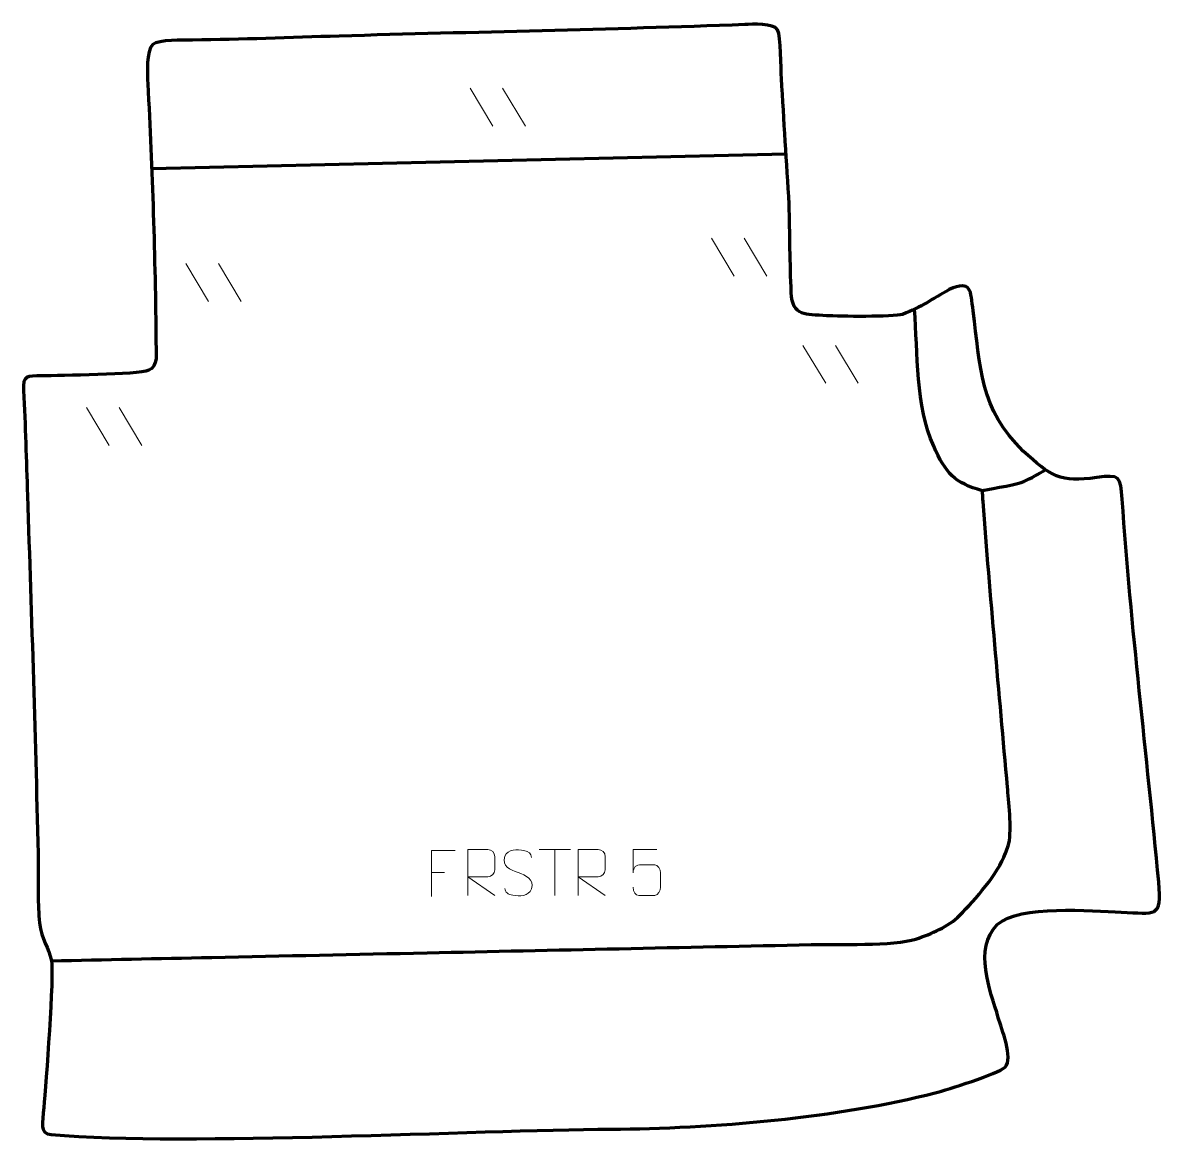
# Model space of a CAD drawing. Header units: millimetres. Extents: x -309 to 310, y -307 to 304.
import ezdxf

# ---------------------------------------------------------------- set-up
doc = ezdxf.new("R2010")
doc.units = ezdxf.units.MM
doc.header["$MEASUREMENT"] = 0
doc.layers.add('layer 1', color=7, linetype='Continuous', plot=False)
doc.layers.add('layer 2', color=7, linetype='Continuous')
doc.layers.add('layer 3', color=7, linetype='Continuous')

msp = doc.modelspace()

# ---------------------------------------------------------------- linework, layer by layer
at = {"layer": 'layer 1', "color": 250, "lineweight": 9}
for points in [[(-66.0432, 268.0548), (-66.0432, 268.0548), (-53.679, 247.5105), (-53.679, 247.5105)], [(-48.3133, 268.0548), (-48.3133, 268.0548), (-35.949, 247.5105), (-35.949, 247.5105)], [(65.1901, 186.5631), (65.1901, 186.5631), (77.5544, 166.0188), (77.5544, 166.0188)], [(82.92, 186.5631), (82.92, 186.5631), (95.2843, 166.0188), (95.2843, 166.0188)], [(-220.56, 172.8047), (-220.56, 172.8047), (-208.1957, 152.2604), (-208.1957, 152.2604)], [(-202.8301, 172.8047), (-202.8301, 172.8047), (-190.4658, 152.2604), (-190.4658, 152.2604)], [(114.9317, 128.3547), (114.9317, 128.3547), (127.296, 107.8104), (127.296, 107.8104)], [(132.6616, 128.3547), (132.6616, 128.3547), (145.0259, 107.8104), (145.0259, 107.8104)], [(-274.5351, 94.488), (-274.5351, 94.488), (-262.1708, 73.9437), (-262.1708, 73.9437)], [(-256.8052, 94.488), (-256.8052, 94.488), (-244.4409, 73.9437), (-244.4409, 73.9437)], [(-28.3998, -145.6893), (-28.3998, -145.6893), (-11.4127, -145.6893), (-11.4127, -145.6893)], [(-19.906, -170.6193), (-19.906, -170.6193), (-19.906, -145.6658), (-19.906, -145.6658)], [(-87.0744, -158.1425), (-87.0744, -158.1425), (-79.9063, -158.1425), (-79.9063, -158.1425)]]:
    msp.add_open_spline(points, degree=3, dxfattribs=at)
for points, knots in [([(-74.2004, -146.2628), (-74.2004, -146.2628), (-87.0744, -146.2628), (-87.0744, -146.2628), (-87.0744, -146.2628), (-87.0744, -146.2628), (-87.0744, -171.2164), (-87.0744, -171.2164)], [0, 0, 0, 0, 0.33333333, 0.33333333, 0.33333333, 0.33333333, 1, 1, 1, 1]), ([(-67.2383, -170.6192), (-67.2383, -170.6192), (-67.2383, -145.6657), (-67.2383, -145.6657), (-67.2383, -145.6657), (-63.6435, -145.6657), (-60.048, -145.6657), (-56.4528, -145.6657), (-56.4528, -145.6657), (-54.1276, -145.7034), (-52.5703, -147.1934), (-52.5743, -149.5598), (-52.5743, -149.5598), (-52.5747, -151.5953), (-52.5747, -154.6547), (-52.5743, -156.6907), (-52.5743, -156.6907), (-52.5808, -158.5662), (-54.3931, -160.508), (-56.4026, -160.5271), (-56.4026, -160.5271), (-56.4026, -160.5271), (-67.2383, -160.5271), (-67.2383, -160.5271), (-67.2383, -160.5271), (-67.2383, -160.5271), (-52.5836, -170.6192), (-52.5836, -170.6192)], [0, 0, 0, 0, 0.125, 0.125, 0.125, 0.125, 0.25, 0.25, 0.25, 0.25, 0.375, 0.375, 0.375, 0.375, 0.5, 0.5, 0.5, 0.5, 0.625, 0.625, 0.625, 0.625, 0.75, 0.75, 0.75, 0.75, 1, 1, 1, 1]), ([(-39.9062, -158.1425), (-44.1545, -156.6721), (-49.0626, -154.8763), (-47.0575, -149.356), (-47.0575, -149.356), (-45.554, -145.2161), (-40.3404, -145.6046), (-36.7368, -146.2057), (-36.7368, -146.2057), (-33.8762, -146.6829), (-33.0115, -147.8961), (-32.7009, -149.9802)], [0, 0, 0, 0, 0.25, 0.25, 0.25, 0.25, 0.5, 0.5, 0.5, 0.5, 1, 1, 1, 1]), ([(-7.2383, -170.6193), (-7.2383, -170.6193), (-7.2383, -145.6658), (-7.2383, -145.6658), (-7.2383, -145.6658), (-3.6435, -145.6658), (-0.048, -145.6658), (3.5472, -145.6658), (3.5472, -145.6658), (5.8725, -145.7035), (7.4298, -147.1935), (7.4257, -149.5599), (7.4257, -149.5599), (7.4253, -151.5954), (7.4253, -154.6548), (7.4257, -156.6908), (7.4257, -156.6908), (7.4192, -158.5663), (5.6069, -160.5081), (3.5974, -160.5272), (3.5974, -160.5272), (3.5974, -160.5272), (-7.2383, -160.5272), (-7.2383, -160.5272), (-7.2383, -160.5272), (-7.2383, -160.5272), (7.4164, -170.6193), (7.4164, -170.6193)], [0, 0, 0, 0, 0.125, 0.125, 0.125, 0.125, 0.25, 0.25, 0.25, 0.25, 0.375, 0.375, 0.375, 0.375, 0.5, 0.5, 0.5, 0.5, 0.625, 0.625, 0.625, 0.625, 0.75, 0.75, 0.75, 0.75, 1, 1, 1, 1]), ([(35.4879, -145.6878), (35.4879, -145.6878), (22.6362, -145.6878), (22.6362, -145.6878), (22.6362, -145.6878), (22.6365, -149.9184), (22.6365, -154.1493), (22.6362, -158.3805), (22.6362, -158.3805), (22.6359, -155.0704), (24.2669, -153.9986), (27.0789, -153.9381), (27.0789, -153.9381), (29.5185, -153.9378), (31.958, -153.9378), (34.3972, -153.9381), (34.3972, -153.9381), (36.047, -153.9313), (37.5219, -156.3118), (37.5504, -158.3805), (37.5504, -158.3805), (37.5501, -160.9678), (37.5501, -163.5554), (37.5504, -166.1431), (37.5504, -166.1431), (37.5966, -168.1025), (36.0972, -170.5388), (34.4713, -170.5973), (34.4713, -170.5973), (32.5148, -170.597), (27.6198, -170.597), (25.6628, -170.5973), (25.6628, -170.5973), (23.8173, -170.6061), (22.7102, -168.6413), (22.6894, -166.0902)], [0, 0, 0, 0, 0.1, 0.1, 0.1, 0.1, 0.2, 0.2, 0.2, 0.2, 0.3, 0.3, 0.3, 0.3, 0.4, 0.4, 0.4, 0.4, 0.5, 0.5, 0.5, 0.5, 0.6, 0.6, 0.6, 0.6, 0.7, 0.7, 0.7, 0.7, 0.8, 0.8, 0.8, 0.8, 1, 1, 1, 1]), ([(-39.9062, -158.1426), (-35.8876, -159.7893), (-30.8581, -161.6776), (-32.6921, -167.0379), (-32.6921, -167.0379), (-34.1519, -171.3043), (-39.0627, -171.0476), (-42.7888, -170.4929), (-42.7888, -170.4929), (-45.5388, -170.0831), (-46.7597, -168.8696), (-47.1378, -166.7574)], [0, 0, 0, 0, 0.25, 0.25, 0.25, 0.25, 0.5, 0.5, 0.5, 0.5, 1, 1, 1, 1])]:
    msp.add_open_spline(points, degree=3, knots=knots, dxfattribs=at)
at = {"layer": 'layer 2', "color": 142, "lineweight": 158}
msp.add_open_spline([(-239.0975, 224.4578), (-239.0975, 224.4578), (105.7613, 232.3938), (105.7613, 232.3938)], degree=3, dxfattribs=at)
for points, knots in [([(212.5542, 49.3246), (197.2903, 53.6089), (192.5852, 58.7955), (186.0119, 73.4991), (186.0119, 73.4991), (176.311, 95.1988), (177.3131, 124.1578), (175.6444, 148.0123)], [0, 0, 0, 0, 0.33333333, 0.33333333, 0.33333333, 0.33333333, 1, 1, 1, 1]), ([(-293.5904, -206.1402), (-264.5595, -205.5201), (-235.5286, -204.9), (-206.4977, -204.2799), (-206.4977, -204.2799), (-167.4562, -203.4459), (-128.4146, -202.6119), (-89.3731, -201.7781), (-89.3731, -201.7781), (-19.7991, -200.2915), (49.775, -198.8058), (119.349, -197.3197), (119.349, -197.3197), (133.306, -197.0959), (164.4773, -198.1973), (176.3455, -194.3009), (176.3455, -194.3009), (184.9644, -191.4713), (193.6338, -187.7628), (200.2465, -181.3977), (200.2465, -181.3977), (208.7204, -172.7288), (220.6902, -159.0448), (225.0828, -147.6856), (225.0828, -147.6856), (225.5952, -146.3604), (226.0398, -145.052), (226.4943, -143.7073), (226.4943, -143.7073), (228.6613, -136.7673), (226.8933, -120.843), (226.2265, -113.2082), (226.2265, -113.2082), (226.2265, -113.2082), (226.1066, -111.8353), (226.1066, -111.8353), (226.1066, -111.8353), (221.6114, -60.1775), (216.6723, -8.1581), (212.884, 43.5187), (212.884, 43.5187), (212.8247, 44.3283), (212.4488, 48.6686), (212.5542, 49.3246), (212.5542, 49.3246), (212.8756, 49.8166), (229.8442, 52.366), (233.5349, 53.7648), (233.5349, 53.7648), (237.3587, 55.214), (241.6389, 57.7475), (245.2049, 59.7598), (245.2049, 59.7598), (245.2049, 59.7598), (246.8626, 60.701), (246.8626, 60.701)], [0, 0, 0, 0, 0.06666667, 0.06666667, 0.06666667, 0.06666667, 0.13333333, 0.13333333, 0.13333333, 0.13333333, 0.2, 0.2, 0.2, 0.2, 0.26666667, 0.26666667, 0.26666667, 0.26666667, 0.33333333, 0.33333333, 0.33333333, 0.33333333, 0.4, 0.4, 0.4, 0.4, 0.46666667, 0.46666667, 0.46666667, 0.46666667, 0.53333333, 0.53333333, 0.53333333, 0.53333333, 0.6, 0.6, 0.6, 0.6, 0.66666667, 0.66666667, 0.66666667, 0.66666667, 0.73333333, 0.73333333, 0.73333333, 0.73333333, 0.8, 0.8, 0.8, 0.8, 0.86666667, 0.86666667, 0.86666667, 0.86666667, 1, 1, 1, 1])]:
    msp.add_open_spline(points, degree=3, knots=knots, dxfattribs=at)
at = {"layer": 'layer 3', "color": 242, "lineweight": 158}
msp.add_open_spline([(107.4582, 205.0147), (107.8264, 189.2656), (107.8603, 172.726), (108.5924, 157.0862), (108.5924, 157.0862), (109.2136, 143.8166), (116.2064, 145.2735), (127.806, 144.4597), (127.806, 144.4597), (134.3658, 144.033), (164.1234, 143.6562), (169.0114, 145.1952), (169.0114, 145.1952), (179.8358, 149.258), (184.9219, 153.5001), (194.4766, 158.6574), (194.4766, 158.6574), (206.6358, 164.0706), (206.0497, 158.0399), (207.4854, 147.1103), (207.4854, 147.1103), (211.2069, 117.0243), (211.2529, 93.2431), (234.7372, 70.9286), (234.7372, 70.9286), (249.2826, 57.294), (255.0106, 53.6138), (274.628, 56.4997), (274.628, 56.4997), (287.1692, 58.3446), (287.7334, 56.963), (288.4837, 44.7274), (288.4837, 44.7274), (293.2992, -24.8529), (301.8337, -94.0278), (308.3662, -163.4459), (308.3662, -163.4459), (310.2356, -183.3106), (306.5973, -180.3313), (287.9091, -179.717), (287.9091, -179.717), (271.6612, -179.1261), (232.8614, -175.5459), (220.572, -186.3995), (220.572, -186.3995), (207.6057, -200.0538), (216.6534, -221.6226), (221.1405, -237.1219), (221.1405, -237.1219), (222.7762, -242.7717), (229.5729, -259.1998), (224.7733, -263.8629), (224.7733, -263.8629), (220.805, -267.7185), (193.2483, -276.199), (186.8627, -277.8658), (186.8627, -277.8658), (134.5675, -291.5158), (64.8048, -297.3575), (10.5877, -297.6515), (10.5877, -297.6515), (-64.069, -298.0563), (-218.0236, -306.9069), (-293.7458, -300.626), (-293.7458, -300.626), (-300.3018, -300.0823), (-298.4767, -294.161), (-297.7415, -285.875), (-297.7415, -285.875), (-296.6461, -273.5292), (-292.1131, -213.082), (-293.5904, -206.1402), (-293.5904, -206.1402), (-295.1202, -198.9516), (-298.8673, -194.7314), (-300.0068, -185.489), (-300.0068, -185.489), (-301.2122, -175.7113), (-300.6519, -164.1293), (-300.7576, -154.1447), (-300.7576, -154.1447), (-302.1678, -87.1232), (-304.4235, -20.1945), (-306.653, 46.7986), (-306.653, 46.7986), (-307.2847, 65.7799), (-307.7913, 84.765), (-308.7543, 103.7299), (-308.7543, 103.7299), (-309.1775, 112.065), (-307.0371, 111.6039), (-298.619, 111.774), (-298.619, 111.774), (-289.1925, 111.973), (-246.7126, 112.3469), (-240.6896, 114.7803), (-240.6896, 114.7803), (-235.4671, 116.8903), (-236.7361, 124.4215), (-236.7778, 129.426), (-236.7778, 129.426), (-237.1665, 175.9906), (-238.7837, 223.9782), (-241.1898, 270.4182), (-241.1898, 270.4182), (-241.4556, 275.5503), (-242.2463, 288.695), (-238.5119, 291.7797), (-238.5119, 291.7797), (-234.9995, 294.681), (-222.2872, 294.2013), (-216.9129, 294.2562), (-216.9129, 294.2562), (-190.329, 294.5281), (-163.7409, 295.6337), (-137.1675, 296.4302), (-137.1675, 296.4302), (-63.7055, 298.6131), (9.996, 299.8851), (83.394, 302.7001), (83.394, 302.7001), (87.1632, 302.8446), (99.1626, 303.6537), (101.1438, 299.7923), (101.1438, 299.7923), (103.0136, 296.1481), (102.8832, 278.8033), (103.2167, 273.4293), (103.2167, 273.4293), (104.6323, 250.6247), (106.0444, 227.8196), (107.4582, 205.0147)], degree=3, knots=[0, 0, 0, 0, 0.02941176, 0.02941176, 0.02941176, 0.02941176, 0.05882353, 0.05882353, 0.05882353, 0.05882353, 0.08823529, 0.08823529, 0.08823529, 0.08823529, 0.11764706, 0.11764706, 0.11764706, 0.11764706, 0.14705882, 0.14705882, 0.14705882, 0.14705882, 0.17647059, 0.17647059, 0.17647059, 0.17647059, 0.20588235, 0.20588235, 0.20588235, 0.20588235, 0.23529412, 0.23529412, 0.23529412, 0.23529412, 0.26470588, 0.26470588, 0.26470588, 0.26470588, 0.29411765, 0.29411765, 0.29411765, 0.29411765, 0.32352941, 0.32352941, 0.32352941, 0.32352941, 0.35294118, 0.35294118, 0.35294118, 0.35294118, 0.38235294, 0.38235294, 0.38235294, 0.38235294, 0.41176471, 0.41176471, 0.41176471, 0.41176471, 0.44117647, 0.44117647, 0.44117647, 0.44117647, 0.47058824, 0.47058824, 0.47058824, 0.47058824, 0.5, 0.5, 0.5, 0.5, 0.52941176, 0.52941176, 0.52941176, 0.52941176, 0.55882353, 0.55882353, 0.55882353, 0.55882353, 0.58823529, 0.58823529, 0.58823529, 0.58823529, 0.61764706, 0.61764706, 0.61764706, 0.61764706, 0.64705882, 0.64705882, 0.64705882, 0.64705882, 0.67647059, 0.67647059, 0.67647059, 0.67647059, 0.70588235, 0.70588235, 0.70588235, 0.70588235, 0.73529412, 0.73529412, 0.73529412, 0.73529412, 0.76470588, 0.76470588, 0.76470588, 0.76470588, 0.79411765, 0.79411765, 0.79411765, 0.79411765, 0.82352941, 0.82352941, 0.82352941, 0.82352941, 0.85294118, 0.85294118, 0.85294118, 0.85294118, 0.88235294, 0.88235294, 0.88235294, 0.88235294, 0.91176471, 0.91176471, 0.91176471, 0.91176471, 0.94117647, 0.94117647, 0.94117647, 0.94117647, 1, 1, 1, 1], dxfattribs=at)

doc.saveas('drawing.dxf')
